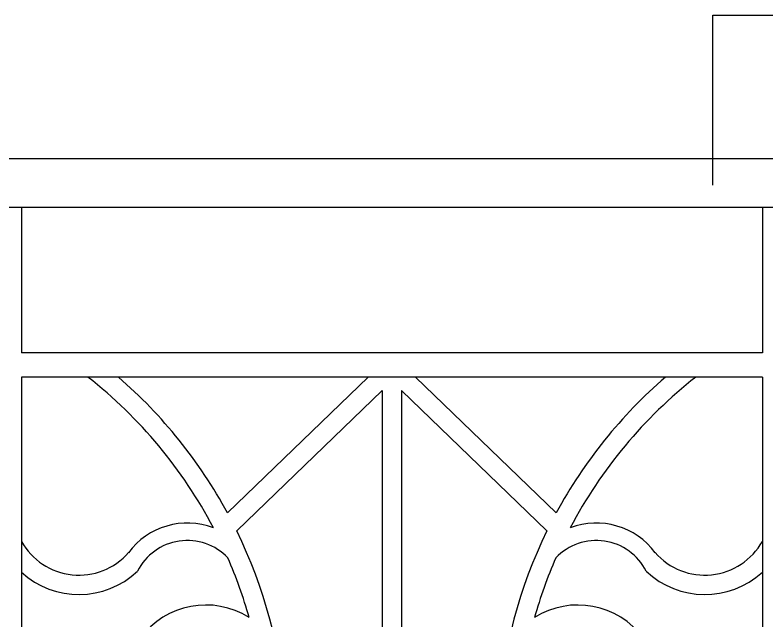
# Model space of a CAD drawing. Header units: metres. Extents: x 215 to 5262, y 2138 to 3422.
# Drawn here: x 795 to 1570, y 2760 to 3384 of the extents above; entities that cross this region are included whole.
import ezdxf

# ---------------------------------------------------------------- set-up
doc = ezdxf.new("R2010")
doc.units = ezdxf.units.M
for name, color, linetype in [('4', 4, 'Continuous'), ('7', 7, 'Continuous'), ('DIM', 3, 'Continuous')]:
    doc.layers.add(name, color=color, linetype=linetype)
doc.dimstyles.get("Standard").update_dxf_attribs({"dimtxt": 2.5, "dimasz": 2.5, "dimexe": 1.25, "dimexo": 0.625, "dimtad": 1, "dimcen": 2.5, "dimazin": 3, "dimtfac": 1, "dimtmove": 0, "dimatfit": 3})

msp = doc.modelspace()

# ---------------------------------------------------------------- linework, layer by layer
at = {"layer": '4'}
for p, q in [((5261.88, 3236.16), (391.82, 3236.16)), ((5261.88, 3186.16), (393.23, 3186.16)), ((801.75, 3186.16), (801.75, 3036.16)), ((1565.66, 3186.16), (1565.66, 3036.16)), ((1565.66, 3036.16), (801.75, 3036.16)), ((1565.66, 3011.16), (801.75, 3011.16)), ((801.75, 3011.16), (801.75, 2461.16)), ((1565.66, 3011.16), (1565.66, 2461.16))]:
    msp.add_line(p, q, dxfattribs=at)
at = {"layer": '7'}
for p, q in [((1159.31, 3011.16), (1014.23, 2871.1)), ((1208.1, 3011.16), (1353.17, 2871.1)), ((1173.7, 2997.26), (1023.8, 2852.54)), ((1173.7, 2997.26), (1173.7, 2690.5)), ((1193.7, 2997.26), (1193.7, 2690.5)), ((1193.7, 2997.26), (1343.61, 2852.54))]:
    msp.add_line(p, q, dxfattribs=at)
for centre, radius, start, end in [((573.28, 2632.13), 481.55, 27.66, 51.91), ((573.28, 2632.13), 501.55, 28.45, 49.09), ((1794.13, 2632.13), 501.55, 130.91, 151.55), ((1794.13, 2632.13), 481.55, 128.09, 152.34), ((972.89, 2785.17), 75.49, 69.14, 143.57), ((1394.52, 2785.17), 75.49, 36.43, 110.86), ((573.28, 2632.13), 501.55, 3.83, 26.07), ((1794.13, 2632.13), 501.55, 153.93, 176.17), ((861.1, 2874.93), 68, 209.21, 318.86), ((972.89, 2785.17), 57.49, 43.4, 153.36), ((1394.52, 2785.17), 57.49, 26.64, 136.6), ((1506.31, 2874.93), 68, 221.14, 330.79), ((573.28, 2632.13), 481.55, 15.8, 23.57), ((1794.13, 2632.13), 481.55, 156.43, 164.2), ((861.1, 2874.93), 88, 227.59, 313.35), ((1506.31, 2874.93), 88, 226.65, 312.41), ((991.91, 2692.28), 83.87, 57.77, 143.57), ((1375.5, 2692.28), 83.87, 36.43, 122.23)]:
    msp.add_arc(centre, radius, start, end, dxfattribs=at)

# ---------------------------------------------------------------- leaders
at = {"layer": 'DIM'}
msp.add_leader([(1514.62, 3208.86), (1514.62, 3384.44), (1685.99, 3384.44)], dimstyle='Standard', dxfattribs=at)

doc.saveas('drawing.dxf')
